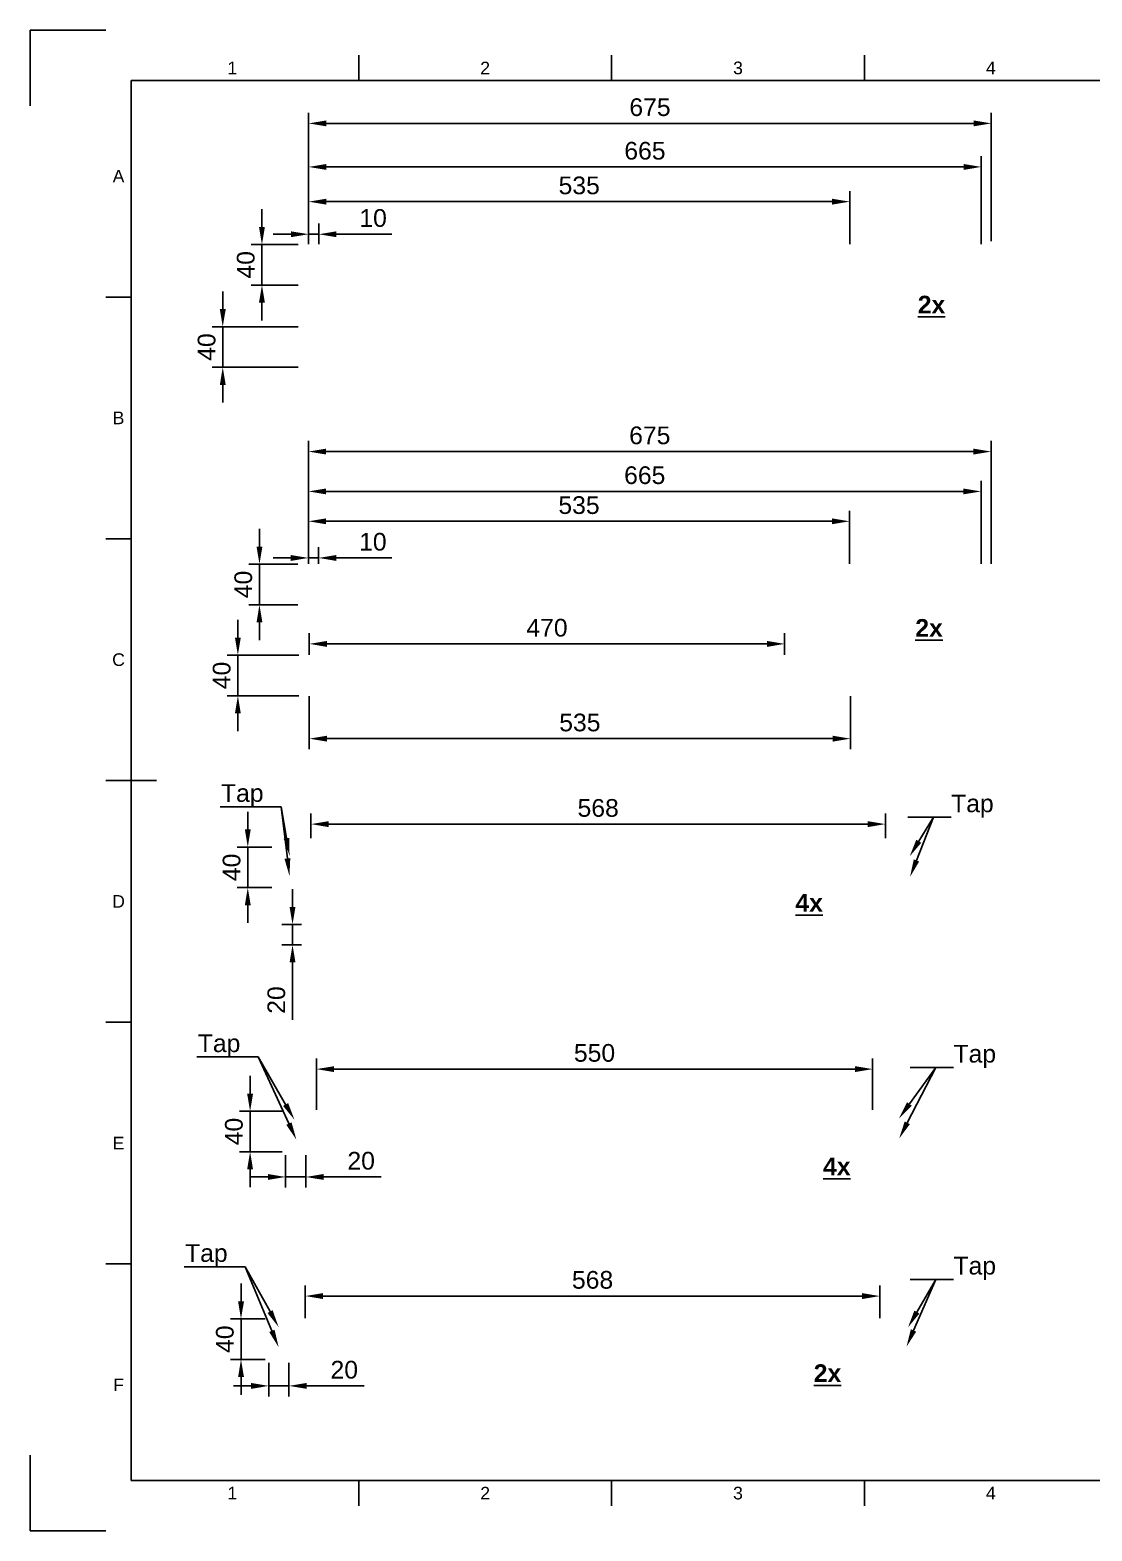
# Paper-space layout 'Sheet1' of a CAD drawing. Header units: millimetres. Extents: x 0 to 420, y 0 to 297.
# Drawn here: x 0 to 210, y 0 to 297 of the extents above; entities that cross this region are included whole.
import ezdxf
from ezdxf import colors
from ezdxf.entities.mleader import LeaderData, LeaderLine
from ezdxf.enums import TextEntityAlignment as Align
from ezdxf.math import Vec2, Vec3

# ---------------------------------------------------------------- set-up
doc = ezdxf.new("R2010")
doc.units = ezdxf.units.MM
doc.header["$LTSCALE"] = 0.75
for name, color, linetype, lineweight in [('BORDER', 7, 'Continuous', 25), ('FD_Dimensions', 7, 'Continuous', 25), ('Leaders', 7, 'Continuous', 25), ('Notes', 7, 'Continuous', 25)]:
    doc.layers.add(name, color=color, linetype=linetype, lineweight=lineweight)
doc.styles.add('FusionTitle', font='arial.ttf')
doc.styles.get("Standard").update_dxf_attribs({"font": 'arial.ttf'})
doc.dimstyles.new('Dim-ISO-25', dxfattribs={"dimtxt": 3.5, "dimasz": 3.5, "dimexe": 2.1, "dimexo": 2.1, "dimgap": 1.4, "dimtad": 1, "dimzin": 12, "dimdsep": 46, "dimtxsty": 'Standard', "dimcen": 0, "dimazin": 3, "dimtp": 0.1, "dimtm": 0.1, "dimtfac": 0.714286, "dimtmove": 0, "dimatfit": 3, "dimfxl": 1, "dimtzin": 12, "dimarcsym": 0})

# ---------------------------------------------------------------- blocks, each defined once
blk = doc.blocks.new('ISO_A3_SHEET')
at = {"layer": 'BORDER'}
for p, q in [((65, 292), (65, 287)), ((115, 292), (115, 287)), ((165, 292), (165, 287)), ((410, 287), (20, 287)), ((20, 287), (20, 10)), ((15, 244.16666), (20, 244.16666)), ((15, 196.33333), (20, 196.33333)), ((15, 148.5), (25, 148.5)), ((15, 100.66667), (20, 100.66667)), ((15, 52.83334), (20, 52.83334)), ((20, 10), (410, 10)), ((65, 5), (65, 10)), ((115, 5), (115, 10)), ((165, 5), (165, 10))]:
    blk.add_line(p, q, dxfattribs=at)
at = {"layer": 'Defpoints'}
for p, q in [((15, 297), (0, 297)), ((0, 297), (0, 282)), ((0, 15), (0, 0)), ((0, 0), (15, 0))]:
    blk.add_line(p, q, dxfattribs=at)
at = {"layer": 'BORDER', "style": 'FusionTitle'}
for s, p in [('1', (40, 289.5)), ('2', (90, 289.5)), ('3', (140, 289.5)), ('4', (190, 289.5)), ('A', (17.5, 268.08333)), ('B', (17.5, 220.25)), ('C', (17.5, 172.41667)), ('D', (17.5, 124.58334)), ('E', (17.5, 76.75001)), ('F', (17.5, 28.91668)), ('1', (40, 7.5)), ('2', (90, 7.5)), ('3', (140, 7.5)), ('4', (190, 7.5))]:
    blk.add_text(s, height=2.5, dxfattribs=at).set_placement(p, align=Align.MIDDLE)
blk = doc.blocks.new('*D21')
at = {"layer": 'Defpoints', "color": 0, "transparency": 16777216}
for p in [(57.1, 256.59), (55.1, 252.54), (57.1, 252.54)]:
    blk.add_point(p, dxfattribs=at)
at = {"layer": 'FD_Dimensions', "color": 0, "lineweight": -2, "transparency": 16777216}
for p, q in [((55.1, 254.64), (55.1, 258.69)), ((57.1, 254.64), (57.1, 258.69)), ((51.6, 256.59), (48.1, 256.59)), ((55.1, 256.59), (57.1, 256.59)), ((60.6, 256.59), (71.57, 256.59))]:
    blk.add_line(p, q, dxfattribs=at)
at = {"layer": 'FD_Dimensions', "color": 0, "transparency": 16777216}
for points in [[(51.6, 257.17), (51.6, 256.01), (55.1, 256.59)], [(60.6, 257.17), (60.6, 256.01), (57.1, 256.59)]]:
    blk.add_solid(points, dxfattribs=at)
at = {"layer": 'FD_Dimensions', "color": 0, "transparency": 16777216, "insert": (67.84, 259.78), "char_height": 3.5, "attachment_point": 5}
blk.add_mtext('10', dxfattribs=at)
blk = doc.blocks.new('*D22')
at = {"layer": 'Defpoints', "color": 0, "transparency": 16777216}
for p in [(162.1, 263.04), (55.1, 252.54), (162.1, 252.54)]:
    blk.add_point(p, dxfattribs=at)
at = {"layer": 'FD_Dimensions', "color": 0, "lineweight": -2, "transparency": 16777216}
for p, q in [((55.1, 254.64), (55.1, 265.14)), ((162.1, 254.64), (162.1, 265.14)), ((58.6, 263.04), (158.6, 263.04))]:
    blk.add_line(p, q, dxfattribs=at)
at = {"layer": 'FD_Dimensions', "color": 0, "transparency": 16777216}
for points in [[(58.6, 263.62), (58.6, 262.45), (55.1, 263.04)], [(158.6, 263.62), (158.6, 262.45), (162.1, 263.04)]]:
    blk.add_solid(points, dxfattribs=at)
at = {"layer": 'FD_Dimensions', "color": 0, "transparency": 16777216, "insert": (108.6, 266.23), "char_height": 3.5, "attachment_point": 5}
blk.add_mtext('535', dxfattribs=at)
blk = doc.blocks.new('*D23')
at = {"layer": 'Defpoints', "color": 0, "transparency": 16777216}
for p in [(188.1, 269.91), (55.1, 252.54), (188.1, 252.54)]:
    blk.add_point(p, dxfattribs=at)
at = {"layer": 'FD_Dimensions', "color": 0, "lineweight": -2, "transparency": 16777216}
for p, q in [((55.1, 254.64), (55.1, 272.01)), ((188.1, 254.64), (188.1, 272.01)), ((58.6, 269.91), (184.6, 269.91))]:
    blk.add_line(p, q, dxfattribs=at)
at = {"layer": 'FD_Dimensions', "color": 0, "transparency": 16777216}
for points in [[(58.6, 270.49), (58.6, 269.32), (55.1, 269.91)], [(184.6, 270.49), (184.6, 269.32), (188.1, 269.91)]]:
    blk.add_solid(points, dxfattribs=at)
at = {"layer": 'FD_Dimensions', "color": 0, "transparency": 16777216, "insert": (121.6, 273.09), "char_height": 3.5, "attachment_point": 5}
blk.add_mtext('665', dxfattribs=at)
blk = doc.blocks.new('*D24')
at = {"layer": 'Defpoints', "color": 0, "transparency": 16777216}
for p in [(190.1, 278.52), (55.1, 254.34), (190.1, 253.14)]:
    blk.add_point(p, dxfattribs=at)
at = {"layer": 'FD_Dimensions', "color": 0, "lineweight": -2, "transparency": 16777216}
for p, q in [((55.1, 256.44), (55.1, 280.62)), ((190.1, 255.24), (190.1, 280.62)), ((58.6, 278.52), (186.6, 278.52))]:
    blk.add_line(p, q, dxfattribs=at)
at = {"layer": 'FD_Dimensions', "color": 0, "transparency": 16777216}
for points in [[(58.6, 279.11), (58.6, 277.94), (55.1, 278.52)], [(186.6, 279.11), (186.6, 277.94), (190.1, 278.52)]]:
    blk.add_solid(points, dxfattribs=at)
at = {"layer": 'FD_Dimensions', "color": 0, "transparency": 16777216, "insert": (122.6, 281.71), "char_height": 3.5, "attachment_point": 5}
blk.add_mtext('675', dxfattribs=at)
blk = doc.blocks.new('*D25')
at = {"layer": 'Defpoints', "color": 0, "transparency": 16777216}
for p in [(55.1, 254.54), (45.86, 246.54), (55.1, 246.54)]:
    blk.add_point(p, dxfattribs=at)
at = {"layer": 'FD_Dimensions', "color": 0, "lineweight": -2, "transparency": 16777216}
for p, q in [((45.86, 258.04), (45.86, 261.54)), ((53, 254.54), (43.76, 254.54)), ((45.86, 254.54), (45.86, 246.54)), ((53, 246.54), (43.76, 246.54)), ((45.86, 243.04), (45.86, 239.54))]:
    blk.add_line(p, q, dxfattribs=at)
at = {"layer": 'FD_Dimensions', "color": 0, "transparency": 16777216}
for points in [[(45.27, 258.04), (46.44, 258.04), (45.86, 254.54)], [(45.27, 243.04), (46.44, 243.04), (45.86, 246.54)]]:
    blk.add_solid(points, dxfattribs=at)
at = {"layer": 'FD_Dimensions', "color": 0, "transparency": 16777216, "insert": (42.67, 250.54), "char_height": 3.5, "attachment_point": 5, "rotation": 90}
blk.add_mtext('40', dxfattribs=at)
blk = doc.blocks.new('*D26')
at = {"layer": 'Defpoints', "color": 0, "transparency": 16777216}
for p in [(55.14, 238.27), (38.11, 230.27), (55.14, 230.27)]:
    blk.add_point(p, dxfattribs=at)
at = {"layer": 'FD_Dimensions', "color": 0, "lineweight": -2, "transparency": 16777216}
for p, q in [((38.11, 241.77), (38.11, 245.27)), ((53.04, 238.27), (36.01, 238.27)), ((38.11, 238.27), (38.11, 230.27)), ((53.04, 230.27), (36.01, 230.27)), ((38.11, 226.77), (38.11, 223.27))]:
    blk.add_line(p, q, dxfattribs=at)
at = {"layer": 'FD_Dimensions', "color": 0, "transparency": 16777216}
for points in [[(37.53, 241.77), (38.7, 241.77), (38.11, 238.27)], [(37.53, 226.77), (38.7, 226.77), (38.11, 230.27)]]:
    blk.add_solid(points, dxfattribs=at)
at = {"layer": 'FD_Dimensions', "color": 0, "transparency": 16777216, "insert": (34.93, 234.27), "char_height": 3.5, "attachment_point": 5, "rotation": 90}
blk.add_mtext('40', dxfattribs=at)
blk = doc.blocks.new('*D31')
at = {"layer": 'Defpoints', "color": 0, "transparency": 16777216}
for p in [(57.06, 192.54), (55.06, 189.29), (57.06, 189.29)]:
    blk.add_point(p, dxfattribs=at)
at = {"layer": 'FD_Dimensions', "color": 0, "lineweight": -2, "transparency": 16777216}
for p, q in [((55.06, 191.39), (55.06, 194.64)), ((57.06, 191.39), (57.06, 194.64)), ((51.56, 192.54), (48.06, 192.54)), ((55.06, 192.54), (57.06, 192.54)), ((60.56, 192.54), (71.53, 192.54))]:
    blk.add_line(p, q, dxfattribs=at)
at = {"layer": 'FD_Dimensions', "color": 0, "transparency": 16777216}
for points in [[(51.56, 193.12), (51.56, 191.95), (55.06, 192.54)], [(60.56, 193.12), (60.56, 191.95), (57.06, 192.54)]]:
    blk.add_solid(points, dxfattribs=at)
at = {"layer": 'FD_Dimensions', "color": 0, "transparency": 16777216, "insert": (67.8, 195.72), "char_height": 3.5, "attachment_point": 5}
blk.add_mtext('10', dxfattribs=at)
blk = doc.blocks.new('*D32')
at = {"layer": 'Defpoints', "color": 0, "transparency": 16777216}
for p in [(162.06, 199.79), (55.06, 189.29), (162.06, 189.29)]:
    blk.add_point(p, dxfattribs=at)
at = {"layer": 'FD_Dimensions', "color": 0, "lineweight": -2, "transparency": 16777216}
for p, q in [((55.06, 191.39), (55.06, 201.89)), ((58.56, 199.79), (158.56, 199.79)), ((162.06, 191.39), (162.06, 201.89))]:
    blk.add_line(p, q, dxfattribs=at)
at = {"layer": 'FD_Dimensions', "color": 0, "transparency": 16777216}
for points in [[(58.56, 200.37), (58.56, 199.2), (55.06, 199.79)], [(158.56, 200.37), (158.56, 199.2), (162.06, 199.79)]]:
    blk.add_solid(points, dxfattribs=at)
at = {"layer": 'FD_Dimensions', "color": 0, "transparency": 16777216, "insert": (108.56, 202.97), "char_height": 3.5, "attachment_point": 5}
blk.add_mtext('535', dxfattribs=at)
blk = doc.blocks.new('*D33')
at = {"layer": 'Defpoints', "color": 0, "transparency": 16777216}
for p in [(188.06, 205.7), (55.06, 189.29), (188.06, 189.29)]:
    blk.add_point(p, dxfattribs=at)
at = {"layer": 'FD_Dimensions', "color": 0, "lineweight": -2, "transparency": 16777216}
for p, q in [((55.06, 191.39), (55.06, 207.8)), ((58.56, 205.7), (184.56, 205.7)), ((188.06, 191.39), (188.06, 207.8))]:
    blk.add_line(p, q, dxfattribs=at)
at = {"layer": 'FD_Dimensions', "color": 0, "transparency": 16777216}
for points in [[(58.56, 206.28), (58.56, 205.12), (55.06, 205.7)], [(184.56, 206.28), (184.56, 205.12), (188.06, 205.7)]]:
    blk.add_solid(points, dxfattribs=at)
at = {"layer": 'FD_Dimensions', "color": 0, "transparency": 16777216, "insert": (121.56, 208.89), "char_height": 3.5, "attachment_point": 5}
blk.add_mtext('665', dxfattribs=at)
blk = doc.blocks.new('*D34')
at = {"layer": 'Defpoints', "color": 0, "transparency": 16777216}
for p in [(190.06, 213.58), (55.06, 189.29), (190.06, 189.29)]:
    blk.add_point(p, dxfattribs=at)
at = {"layer": 'FD_Dimensions', "color": 0, "lineweight": -2, "transparency": 16777216}
for p, q in [((55.06, 191.39), (55.06, 215.68)), ((190.06, 191.39), (190.06, 215.68)), ((58.56, 213.58), (186.56, 213.58))]:
    blk.add_line(p, q, dxfattribs=at)
at = {"layer": 'FD_Dimensions', "color": 0, "transparency": 16777216}
for points in [[(58.56, 214.17), (58.56, 213), (55.06, 213.58)], [(186.56, 214.17), (186.56, 213), (190.06, 213.58)]]:
    blk.add_solid(points, dxfattribs=at)
at = {"layer": 'FD_Dimensions', "color": 0, "transparency": 16777216, "insert": (122.56, 216.77), "char_height": 3.5, "attachment_point": 5}
blk.add_mtext('675', dxfattribs=at)
blk = doc.blocks.new('*D35')
at = {"layer": 'Defpoints', "color": 0, "transparency": 16777216}
for p in [(55.06, 191.29), (45.37, 183.29), (55.06, 183.29)]:
    blk.add_point(p, dxfattribs=at)
at = {"layer": 'FD_Dimensions', "color": 0, "lineweight": -2, "transparency": 16777216}
for p, q in [((45.37, 194.79), (45.37, 198.29)), ((52.96, 191.29), (43.27, 191.29)), ((45.37, 191.29), (45.37, 183.29)), ((52.96, 183.29), (43.27, 183.29)), ((45.37, 179.79), (45.37, 176.29))]:
    blk.add_line(p, q, dxfattribs=at)
at = {"layer": 'FD_Dimensions', "color": 0, "transparency": 16777216}
for points in [[(44.79, 194.79), (45.95, 194.79), (45.37, 191.29)], [(44.79, 179.79), (45.95, 179.79), (45.37, 183.29)]]:
    blk.add_solid(points, dxfattribs=at)
at = {"layer": 'FD_Dimensions', "color": 0, "transparency": 16777216, "insert": (42.18, 187.29), "char_height": 3.5, "attachment_point": 5, "rotation": 90}
blk.add_mtext('40', dxfattribs=at)
blk = doc.blocks.new('*D36')
at = {"layer": 'Defpoints', "color": 0, "transparency": 16777216}
for p in [(149.23, 175.53), (55.23, 171.28), (149.23, 171.28)]:
    blk.add_point(p, dxfattribs=at)
at = {"layer": 'FD_Dimensions', "color": 0, "lineweight": -2, "transparency": 16777216}
for p, q in [((55.23, 173.38), (55.23, 177.63)), ((58.73, 175.53), (145.73, 175.53)), ((149.23, 173.38), (149.23, 177.63))]:
    blk.add_line(p, q, dxfattribs=at)
at = {"layer": 'FD_Dimensions', "color": 0, "transparency": 16777216}
for points in [[(58.73, 176.11), (58.73, 174.94), (55.23, 175.53)], [(145.73, 176.11), (145.73, 174.94), (149.23, 175.53)]]:
    blk.add_solid(points, dxfattribs=at)
at = {"layer": 'FD_Dimensions', "color": 0, "transparency": 16777216, "insert": (102.23, 178.71), "char_height": 3.5, "attachment_point": 5}
blk.add_mtext('470', dxfattribs=at)
blk = doc.blocks.new('*D37')
at = {"layer": 'Defpoints', "color": 0, "transparency": 16777216}
for p in [(55.23, 173.28), (41.1, 165.28), (55.23, 165.28)]:
    blk.add_point(p, dxfattribs=at)
at = {"layer": 'FD_Dimensions', "color": 0, "lineweight": -2, "transparency": 16777216}
for p, q in [((41.1, 176.78), (41.1, 180.28)), ((53.13, 173.28), (39, 173.28)), ((41.1, 173.28), (41.1, 165.28)), ((53.13, 165.28), (39, 165.28)), ((41.1, 161.78), (41.1, 158.28))]:
    blk.add_line(p, q, dxfattribs=at)
at = {"layer": 'FD_Dimensions', "color": 0, "transparency": 16777216}
for points in [[(40.52, 176.78), (41.68, 176.78), (41.1, 173.28)], [(40.52, 161.78), (41.68, 161.78), (41.1, 165.28)]]:
    blk.add_solid(points, dxfattribs=at)
at = {"layer": 'FD_Dimensions', "color": 0, "transparency": 16777216, "insert": (37.91, 169.28), "char_height": 3.5, "attachment_point": 5, "rotation": 90}
blk.add_mtext('40', dxfattribs=at)
blk = doc.blocks.new('*D46')
at = {"layer": 'Defpoints', "color": 0, "transparency": 16777216}
for p in [(49.91, 135.31), (43.06, 127.31), (49.91, 127.31)]:
    blk.add_point(p, dxfattribs=at)
at = {"layer": 'FD_Dimensions', "color": 0, "lineweight": -2, "transparency": 16777216}
for p, q in [((43.06, 138.81), (43.06, 142.31)), ((47.81, 135.31), (40.96, 135.31)), ((43.06, 135.31), (43.06, 127.31)), ((47.81, 127.31), (40.96, 127.31)), ((43.06, 123.81), (43.06, 120.31))]:
    blk.add_line(p, q, dxfattribs=at)
at = {"layer": 'FD_Dimensions', "color": 0, "transparency": 16777216}
for points in [[(42.48, 138.81), (43.64, 138.81), (43.06, 135.31)], [(42.48, 123.81), (43.64, 123.81), (43.06, 127.31)]]:
    blk.add_solid(points, dxfattribs=at)
at = {"layer": 'FD_Dimensions', "color": 0, "transparency": 16777216, "insert": (39.87, 131.31), "char_height": 3.5, "attachment_point": 5, "rotation": 90}
blk.add_mtext('40', dxfattribs=at)
blk = doc.blocks.new('*D47')
at = {"layer": 'Defpoints', "color": 0, "transparency": 16777216}
for p in [(169.15, 139.87), (55.55, 135.01), (169.15, 135.01)]:
    blk.add_point(p, dxfattribs=at)
at = {"layer": 'FD_Dimensions', "color": 0, "lineweight": -2, "transparency": 16777216}
for p, q in [((55.55, 137.11), (55.55, 141.97)), ((59.05, 139.87), (165.65, 139.87)), ((169.15, 137.11), (169.15, 141.97))]:
    blk.add_line(p, q, dxfattribs=at)
at = {"layer": 'FD_Dimensions', "color": 0, "transparency": 16777216}
for points in [[(59.05, 140.45), (59.05, 139.28), (55.55, 139.87)], [(165.65, 140.45), (165.65, 139.28), (169.15, 139.87)]]:
    blk.add_solid(points, dxfattribs=at)
at = {"layer": 'FD_Dimensions', "color": 0, "transparency": 16777216, "insert": (112.35, 143.05), "char_height": 3.5, "attachment_point": 5}
blk.add_mtext('568', dxfattribs=at)
blk = doc.blocks.new('*D48')
at = {"layer": 'Defpoints', "color": 0, "transparency": 16777216}
for p in [(55.75, 119.99), (51.91, 115.99), (55.75, 115.99)]:
    blk.add_point(p, dxfattribs=at)
at = {"layer": 'FD_Dimensions', "color": 0, "lineweight": -2, "transparency": 16777216}
for p, q in [((51.91, 123.49), (51.91, 126.99)), ((53.65, 119.99), (49.81, 119.99)), ((51.91, 119.99), (51.91, 115.99)), ((53.65, 115.99), (49.81, 115.99)), ((51.91, 112.49), (51.91, 101.13))]:
    blk.add_line(p, q, dxfattribs=at)
at = {"layer": 'FD_Dimensions', "color": 0, "transparency": 16777216}
for points in [[(51.33, 123.49), (52.49, 123.49), (51.91, 119.99)], [(51.33, 112.49), (52.49, 112.49), (51.91, 115.99)]]:
    blk.add_solid(points, dxfattribs=at)
at = {"layer": 'FD_Dimensions', "color": 0, "transparency": 16777216, "insert": (48.72, 105.06), "char_height": 3.5, "attachment_point": 5, "rotation": 90}
blk.add_mtext('20', dxfattribs=at)
blk = doc.blocks.new('*D53')
at = {"layer": 'Defpoints', "color": 0, "transparency": 16777216}
for p in [(166.63, 91.39), (56.63, 81.23), (166.63, 81.23)]:
    blk.add_point(p, dxfattribs=at)
at = {"layer": 'FD_Dimensions', "color": 0, "lineweight": -2, "transparency": 16777216}
for p, q in [((56.63, 83.33), (56.63, 93.49)), ((166.63, 83.33), (166.63, 93.49)), ((60.13, 91.39), (163.13, 91.39))]:
    blk.add_line(p, q, dxfattribs=at)
at = {"layer": 'FD_Dimensions', "color": 0, "transparency": 16777216}
for points in [[(60.13, 91.97), (60.13, 90.81), (56.63, 91.39)], [(163.13, 91.97), (163.13, 90.81), (166.63, 91.39)]]:
    blk.add_solid(points, dxfattribs=at)
at = {"layer": 'FD_Dimensions', "color": 0, "transparency": 16777216, "insert": (111.63, 94.58), "char_height": 3.5, "attachment_point": 5}
blk.add_mtext('550', dxfattribs=at)
blk = doc.blocks.new('*D58')
at = {"layer": 'Defpoints', "color": 0, "transparency": 16777216}
for p in [(50.55, 76.44), (54.55, 76.44), (54.55, 70.05)]:
    blk.add_point(p, dxfattribs=at)
at = {"layer": 'FD_Dimensions', "color": 0, "lineweight": -2, "transparency": 16777216}
for p, q in [((50.55, 74.34), (50.55, 67.95)), ((54.55, 74.34), (54.55, 67.95)), ((47.05, 70.05), (43.55, 70.05)), ((50.55, 70.05), (54.55, 70.05)), ((58.05, 70.05), (69.41, 70.05))]:
    blk.add_line(p, q, dxfattribs=at)
at = {"layer": 'FD_Dimensions', "color": 0, "transparency": 16777216}
for points in [[(47.05, 70.63), (47.05, 69.47), (50.55, 70.05)], [(58.05, 70.63), (58.05, 69.47), (54.55, 70.05)]]:
    blk.add_solid(points, dxfattribs=at)
at = {"layer": 'FD_Dimensions', "color": 0, "transparency": 16777216, "insert": (65.48, 73.24), "char_height": 3.5, "attachment_point": 5}
blk.add_mtext('20', dxfattribs=at)
blk = doc.blocks.new('*D59')
at = {"layer": 'Defpoints', "color": 0, "transparency": 16777216}
for p in [(43.52, 83.04), (51.95, 83.04), (51.95, 75.04)]:
    blk.add_point(p, dxfattribs=at)
at = {"layer": 'FD_Dimensions', "color": 0, "lineweight": -2, "transparency": 16777216}
for p, q in [((43.52, 86.54), (43.52, 90.04)), ((49.85, 83.04), (41.42, 83.04)), ((43.52, 75.04), (43.52, 83.04)), ((49.85, 75.04), (41.42, 75.04)), ((43.52, 71.54), (43.52, 68.04))]:
    blk.add_line(p, q, dxfattribs=at)
at = {"layer": 'FD_Dimensions', "color": 0, "transparency": 16777216}
for points in [[(42.93, 86.54), (44.1, 86.54), (43.52, 83.04)], [(42.93, 71.54), (44.1, 71.54), (43.52, 75.04)]]:
    blk.add_solid(points, dxfattribs=at)
at = {"layer": 'FD_Dimensions', "color": 0, "transparency": 16777216, "insert": (40.33, 79.04), "char_height": 3.5, "attachment_point": 5, "rotation": 90}
blk.add_mtext('40', dxfattribs=at)
blk = doc.blocks.new('*D68')
at = {"layer": 'Defpoints', "color": 0, "transparency": 16777216}
for p in [(47.21, 35.35), (51.21, 35.35), (51.21, 28.71)]:
    blk.add_point(p, dxfattribs=at)
at = {"layer": 'FD_Dimensions', "color": 0, "lineweight": -2, "transparency": 16777216}
for p, q in [((47.21, 33.25), (47.21, 26.61)), ((51.21, 33.25), (51.21, 26.61)), ((43.71, 28.71), (40.21, 28.71)), ((47.21, 28.71), (51.21, 28.71)), ((54.71, 28.71), (66.07, 28.71))]:
    blk.add_line(p, q, dxfattribs=at)
at = {"layer": 'FD_Dimensions', "color": 0, "transparency": 16777216}
for points in [[(43.71, 29.29), (43.71, 28.12), (47.21, 28.71)], [(54.71, 29.29), (54.71, 28.12), (51.21, 28.71)]]:
    blk.add_solid(points, dxfattribs=at)
at = {"layer": 'FD_Dimensions', "color": 0, "transparency": 16777216, "insert": (62.14, 31.89), "char_height": 3.5, "attachment_point": 5}
blk.add_mtext('20', dxfattribs=at)
blk = doc.blocks.new('*D69')
at = {"layer": 'Defpoints', "color": 0, "transparency": 16777216}
for p in [(48.61, 41.95), (41.72, 33.95), (48.61, 33.95)]:
    blk.add_point(p, dxfattribs=at)
at = {"layer": 'FD_Dimensions', "color": 0, "lineweight": -2, "transparency": 16777216}
for p, q in [((41.72, 45.45), (41.72, 48.95)), ((46.51, 41.95), (39.62, 41.95)), ((41.72, 41.95), (41.72, 33.95)), ((46.51, 33.95), (39.62, 33.95)), ((41.72, 30.45), (41.72, 26.95))]:
    blk.add_line(p, q, dxfattribs=at)
at = {"layer": 'FD_Dimensions', "color": 0, "transparency": 16777216}
for points in [[(41.14, 45.45), (42.31, 45.45), (41.72, 41.95)], [(41.14, 30.45), (42.31, 30.45), (41.72, 33.95)]]:
    blk.add_solid(points, dxfattribs=at)
at = {"layer": 'FD_Dimensions', "color": 0, "transparency": 16777216, "insert": (38.54, 37.95), "char_height": 3.5, "attachment_point": 5, "rotation": 90}
blk.add_mtext('40', dxfattribs=at)
blk = doc.blocks.new('*D70')
at = {"layer": 'Defpoints', "color": 0, "transparency": 16777216}
for p in [(168.04, 46.48), (54.44, 40.04), (168.04, 40.04)]:
    blk.add_point(p, dxfattribs=at)
at = {"layer": 'FD_Dimensions', "color": 0, "lineweight": -2, "transparency": 16777216}
for p, q in [((54.44, 42.14), (54.44, 48.58)), ((168.04, 42.14), (168.04, 48.58)), ((57.94, 46.48), (164.54, 46.48))]:
    blk.add_line(p, q, dxfattribs=at)
at = {"layer": 'FD_Dimensions', "color": 0, "transparency": 16777216}
for points in [[(57.94, 47.07), (57.94, 45.9), (54.44, 46.48)], [(164.54, 47.07), (164.54, 45.9), (168.04, 46.48)]]:
    blk.add_solid(points, dxfattribs=at)
at = {"layer": 'FD_Dimensions', "color": 0, "transparency": 16777216, "insert": (111.24, 49.67), "char_height": 3.5, "attachment_point": 5}
blk.add_mtext('568', dxfattribs=at)
blk = doc.blocks.new('*D109')
at = {"layer": 'Defpoints', "color": 0, "transparency": 16777216}
for p in [(55.23, 167.28), (162.23, 167.28), (162.23, 156.78)]:
    blk.add_point(p, dxfattribs=at)
at = {"layer": 'FD_Dimensions', "color": 0, "lineweight": -2, "transparency": 16777216}
for p, q in [((55.23, 165.18), (55.23, 154.68)), ((162.23, 165.18), (162.23, 154.68)), ((58.73, 156.78), (158.73, 156.78))]:
    blk.add_line(p, q, dxfattribs=at)
at = {"layer": 'FD_Dimensions', "color": 0, "transparency": 16777216}
for points in [[(58.73, 157.36), (58.73, 156.19), (55.23, 156.78)], [(158.73, 157.36), (158.73, 156.19), (162.23, 156.78)]]:
    blk.add_solid(points, dxfattribs=at)
at = {"layer": 'FD_Dimensions', "color": 0, "transparency": 16777216, "insert": (108.73, 159.96), "char_height": 3.5, "attachment_point": 5}
blk.add_mtext('535', dxfattribs=at)

psp = doc.layouts.new('Sheet1')

# ---------------------------------------------------------------- block references
at = {"layer": 'BORDER'}
psp.add_blockref('ISO_A3_SHEET', (0, 0), dxfattribs=at)

# ---------------------------------------------------------------- texts
at = {"layer": 'Notes', "char_height": 3.5, "attachment_point": 1}
for s, width, insert in [('{\\fArial|b1|i0|c0|p34;\\L\\C242;\\c4008924;2x}', 45.768986, (175.5575, 244.4203)), ('{\\fArial|b1|i0|c0|p34;\\L\\C242;\\c4008924;2x}', 24.57726, (175.0708, 180.4407)), ('{\\fArial|b1|i0|c0|p34;\\L\\C242;\\c4008924;4x}', 20.059292, (151.3575, 126.0514)), ('{\\fArial|b1|i0|c0|p34;\\L\\C242;\\c4008924;4x}', 8.389131, (156.8249, 73.9016)), ('{\\fArial|b1|i0|c0|p34;\\L\\C242;\\c4008924;2x}', 9.908513, (154.9809, 32.978))]:
    psp.add_mtext_dynamic_manual_height_columns(s, width=width, gutter_width=17.5, heights=[0], dxfattribs=dict(at, insert=insert))

# ---------------------------------------------------------------- dimensions: what is measured, and where the dimension line sits
at = {"layer": 'FD_Dimensions'}
for base, p1, p2, angle, picture, middle in [((190.1024, 278.5241), (55.1024, 254.3371), (190.1024, 253.1371), 180, '*D24', (122.6024, 278.5241)), ((38.1125, 230.2661), (55.1351, 238.2661), (55.1351, 230.2661), 270, '*D26', (38.1125, 234.2661))]:
    dim = psp.add_linear_dim(base=base, p1=p1, p2=p2, angle=angle, dimstyle='Dim-ISO-25', override={"dimlfac": -5}, dxfattribs=at)
    dim.commit()
    dim.dimension.update_dxf_attribs({"geometry": picture, "text_midpoint": middle, "dimtype": 160})
for p1, p2, distance, picture, middle in [((55.1024, 252.5371), (188.1024, 252.5371), 17.3691, '*D23', (121.6024, 273.0932)), ((55.1024, 252.5371), (162.1024, 252.5371), 10.5, '*D22', (108.6024, 266.2253)), ((55.1024, 252.5371), (57.1024, 252.5371), 4.0522, '*D21', (67.8385, 259.7763)), ((55.0595, 189.2862), (190.0595, 189.2862), 24.2975, '*D34', (122.5595, 216.7707)), ((55.0595, 189.2862), (188.0595, 189.2862), 16.4133, '*D33', (121.5595, 208.8865)), ((55.0595, 189.2862), (162.0595, 189.2862), 10.5, '*D32', (108.5595, 202.9744)), ((55.2346, 173.2753), (55.2346, 165.2753), -14.1358, '*D37', (37.9118, 169.2753)), ((55.2346, 171.2753), (149.2346, 171.2753), 4.2526, '*D36', (102.2346, 178.7149)), ((55.2346, 167.2753), (162.2346, 167.2753), -10.5, '*D109', (108.7346, 159.9635)), ((55.7498, 119.9911), (55.7498, 115.9911), -3.8407, '*D48', (48.7221, 105.0604)), ((56.6295, 81.2283), (166.6295, 81.2283), 10.1604, '*D53', (111.6295, 94.5757)), ((51.9488, 75.0391), (51.9488, 83.0391), 8.4327, '*D59', (40.3291, 79.0391)), ((50.5488, 76.4391), (54.5488, 76.4391), -6.3885, '*D58', (65.4795, 73.2377)), ((54.4429, 40.037), (168.0429, 40.037), 6.4451, '*D70', (111.2429, 49.6691)), ((48.6093, 41.9459), (48.6093, 33.9459), -6.8847, '*D69', (38.5377, 37.9459)), ((47.2093, 35.3459), (51.2093, 35.3459), -6.639, '*D68', (62.14, 31.8939))]:
    dim = psp.add_aligned_dim(p1=p1, p2=p2, distance=distance, dimstyle='Dim-ISO-25', override={"dimlfac": -5, "dimclrd": 0, "dimclre": 0}, dxfattribs=at)
    dim.commit()
    dim.dimension.update_dxf_attribs({"geometry": picture, "text_midpoint": middle})
for base, p1, p2, angle, picture, middle in [((45.856, 246.5371), (55.1024, 254.5371), (55.1024, 246.5371), 270, '*D25', (42.669, 250.5371)), ((45.3714, 183.2862), (55.0595, 191.2862), (55.0595, 183.2862), 270, '*D35', (42.1844, 187.2862)), ((43.0604, 127.3093), (49.9101, 135.3093), (49.9101, 127.3093), 90, '*D46', (39.8734, 131.3093))]:
    dim = psp.add_linear_dim(base=base, p1=p1, p2=p2, angle=angle, dimstyle='Dim-ISO-25', override={"dimlfac": -5, "dimclrd": 0, "dimclre": 0}, dxfattribs=at)
    dim.commit()
    dim.dimension.update_dxf_attribs({"geometry": picture, "text_midpoint": middle})
for base, p1, p2, picture, middle in [((57.0595, 192.5364), (55.0595, 189.2862), (57.0595, 189.2862), '*D31', (67.7956, 195.7234)), ((169.1535, 139.866), (55.5535, 135.0122), (169.1535, 135.0122), '*D47', (112.3535, 143.0531))]:
    dim = psp.add_linear_dim(base=base, p1=p1, p2=p2, dimstyle='Dim-ISO-25', override={"dimlfac": -5, "dimclrd": 0, "dimclre": 0}, dxfattribs=at)
    dim.commit()
    dim.dimension.update_dxf_attribs({"geometry": picture, "text_midpoint": middle})

# ---------------------------------------------------------------- leaders
at = {"layer": 'Leaders'}
ml = psp.add_multileader_mtext('Standard', dxfattribs=at)
ml.set_content('Tap', color=256)
ml.set_leader_properties()
ml.build(insert=Vec2(0, 0))
ml.multileader.update_dxf_attribs({"text_left_attachment_type": 5, "text_right_attachment_type": 5, "dogleg_length": 3.5, "arrow_head_size": 3.5})
ctx = ml.context
ctx.base_point, ctx.char_height, ctx.arrow_head_size, ctx.landing_gap_size, ctx.plane_origin = Vec3(38.064, 143.297), 3.5, 3.5, 0, Vec3(51.3124, 133.6122)
ctx.left_attachment, ctx.right_attachment, ctx.text_align_type = 5, 5, 2
notes = []
notes.append((ctx, [(0, (1, 1, 0), (49.6789, 143.297), (-1, 0), 3.5, [(0, [(51.3124, 133.6122)], 0, [])])]))
ctx.mtext.insert, ctx.mtext.alignment, ctx.mtext.flow_direction = Vec3(46.1789, 147.7687), 3, 5
ml = psp.add_multileader_mtext('Standard', dxfattribs=at)
ml.set_content('', color=256)
ml.set_leader_properties()
ml.build(insert=Vec2(0, 0))
ml.multileader.update_dxf_attribs({"text_left_attachment_type": 5, "text_right_attachment_type": 5, "dogleg_length": 3.5, "arrow_head_size": 3.5})
ctx = ml.context
ctx.base_point, ctx.char_height, ctx.arrow_head_size, ctx.landing_gap_size, ctx.plane_origin = Vec3(46.1789, 143.297), 3.5, 3.5, 0, Vec3(51.3053, 129.6027)
ctx.left_attachment, ctx.right_attachment, ctx.text_align_type = 5, 5, 2
notes.append((ctx, [(0, (1, 1, 0), (49.6789, 143.297), (-1, 0), 3.5, [(0, [(51.3053, 129.6027)], 0, [])])]))
ctx.mtext.insert, ctx.mtext.alignment, ctx.mtext.flow_direction = Vec3(46.1789, 146.797), 3, 5
ml = psp.add_multileader_mtext('Standard', dxfattribs=at)
ml.set_content('Tap', color=256)
ml.set_leader_properties()
ml.build(insert=Vec2(0, 0))
ml.multileader.update_dxf_attribs({"text_left_attachment_type": 5, "text_right_attachment_type": 5, "dogleg_length": 3.5, "arrow_head_size": 3.5})
ctx = ml.context
ctx.base_point, ctx.char_height, ctx.arrow_head_size, ctx.landing_gap_size, ctx.plane_origin = Vec3(182.1492, 141.2469), 3.5, 3.5, 0, Vec3(173.941, 133.4827)
ctx.left_attachment, ctx.right_attachment = 5, 5
notes.append((ctx, [(0, (1, 1, 0), (178.6492, 141.2469), (1, 0), 3.5, [(0, [(173.941, 133.4827)], 0, [])])]))
ctx.mtext.insert, ctx.mtext.flow_direction = Vec3(182.1492, 145.7186), 5
ml = psp.add_multileader_mtext('Standard', dxfattribs=at)
ml.set_content('', color=256)
ml.set_leader_properties()
ml.build(insert=Vec2(0, 0))
ml.multileader.update_dxf_attribs({"text_left_attachment_type": 5, "text_right_attachment_type": 5, "dogleg_length": 3.5, "arrow_head_size": 3.5})
ctx = ml.context
ctx.base_point, ctx.char_height, ctx.arrow_head_size, ctx.landing_gap_size, ctx.plane_origin = Vec3(182.1492, 141.2469), 3.5, 3.5, 0, Vec3(174.0222, 129.4185)
ctx.left_attachment, ctx.right_attachment = 5, 5
notes.append((ctx, [(0, (1, 1, 0), (178.6492, 141.2469), (1, 0), 3.5, [(0, [(174.0222, 129.4185)], 0, [])])]))
ctx.mtext.insert, ctx.mtext.flow_direction = Vec3(182.1492, 144.7469), 5
ml = psp.add_multileader_mtext('Standard', dxfattribs=at)
ml.set_content('Tap', color=256)
ml.set_leader_properties()
ml.build(insert=Vec2(0, 0))
ml.multileader.update_dxf_attribs({"text_left_attachment_type": 5, "text_right_attachment_type": 5, "dogleg_length": 3.5, "arrow_head_size": 3.5})
ctx = ml.context
ctx.base_point, ctx.char_height, ctx.arrow_head_size, ctx.landing_gap_size, ctx.plane_origin = Vec3(33.4832, 93.7881), 3.5, 3.5, 0, Vec3(52.294, 81.3647)
ctx.left_attachment, ctx.right_attachment, ctx.text_align_type = 5, 5, 2
notes.append((ctx, [(0, (1, 1, 0), (45.0982, 93.7881), (-1, 0), 3.5, [(0, [(52.294, 81.3647)], 0, [])])]))
ctx.mtext.insert, ctx.mtext.alignment, ctx.mtext.flow_direction = Vec3(41.5982, 98.2598), 3, 5
ml = psp.add_multileader_mtext('Standard', dxfattribs=at)
ml.set_content('', color=256)
ml.set_leader_properties()
ml.build(insert=Vec2(0, 0))
ml.multileader.update_dxf_attribs({"text_left_attachment_type": 5, "text_right_attachment_type": 5, "dogleg_length": 3.5, "arrow_head_size": 3.5})
ctx = ml.context
ctx.base_point, ctx.char_height, ctx.arrow_head_size, ctx.landing_gap_size, ctx.plane_origin = Vec3(41.5982, 93.7881), 3.5, 3.5, 0, Vec3(52.6651, 77.4358)
ctx.left_attachment, ctx.right_attachment, ctx.text_align_type = 5, 5, 2
notes.append((ctx, [(0, (1, 1, 0), (45.0982, 93.7881), (-1, 0), 3.5, [(0, [(52.6651, 77.4358)], 0, [])])]))
ctx.mtext.insert, ctx.mtext.alignment, ctx.mtext.flow_direction = Vec3(41.5982, 97.2881), 3, 5
ml = psp.add_multileader_mtext('Standard', dxfattribs=at)
ml.set_content('Tap', color=256)
ml.set_leader_properties()
ml.build(insert=Vec2(0, 0))
ml.multileader.update_dxf_attribs({"text_left_attachment_type": 5, "text_right_attachment_type": 5, "dogleg_length": 3.5, "arrow_head_size": 3.5})
ctx = ml.context
ctx.base_point, ctx.char_height, ctx.arrow_head_size, ctx.landing_gap_size, ctx.plane_origin = Vec3(182.615, 91.7157), 3.5, 3.5, 0, Vec3(171.8521, 81.6552)
ctx.left_attachment, ctx.right_attachment = 5, 5
notes.append((ctx, [(0, (1, 1, 0), (179.115, 91.7157), (1, 0), 3.5, [(0, [(171.8521, 81.6552)], 0, [])])]))
ctx.mtext.insert, ctx.mtext.flow_direction = Vec3(182.615, 96.1874), 5
ml = psp.add_multileader_mtext('Standard', dxfattribs=at)
ml.set_content('', color=256)
ml.set_leader_properties()
ml.build(insert=Vec2(0, 0))
ml.multileader.update_dxf_attribs({"text_left_attachment_type": 5, "text_right_attachment_type": 5, "dogleg_length": 3.5, "arrow_head_size": 3.5})
ctx = ml.context
ctx.base_point, ctx.char_height, ctx.arrow_head_size, ctx.landing_gap_size, ctx.plane_origin = Vec3(182.615, 91.7157), 3.5, 3.5, 0, Vec3(171.8739, 77.6533)
ctx.left_attachment, ctx.right_attachment = 5, 5
notes.append((ctx, [(0, (1, 1, 0), (179.115, 91.7157), (1, 0), 3.5, [(0, [(171.8739, 77.6533)], 0, [])])]))
ctx.mtext.insert, ctx.mtext.flow_direction = Vec3(182.615, 95.2157), 5
ml = psp.add_multileader_mtext('Standard', dxfattribs=at)
ml.set_content('Tap', color=256)
ml.set_leader_properties()
ml.build(insert=Vec2(0, 0))
ml.multileader.update_dxf_attribs({"text_left_attachment_type": 5, "text_right_attachment_type": 5, "dogleg_length": 3.5, "arrow_head_size": 3.5})
ctx = ml.context
ctx.base_point, ctx.char_height, ctx.arrow_head_size, ctx.landing_gap_size, ctx.plane_origin = Vec3(30.9605, 52.2747), 3.5, 3.5, 0, Vec3(49.1471, 40.3613)
ctx.left_attachment, ctx.right_attachment, ctx.text_align_type = 5, 5, 2
notes.append((ctx, [(0, (1, 1, 0), (42.5754, 52.2747), (-1, 0), 3.5, [(0, [(49.1471, 40.3613)], 0, [])])]))
ctx.mtext.insert, ctx.mtext.alignment, ctx.mtext.flow_direction = Vec3(39.0754, 56.7463), 3, 5
ml = psp.add_multileader_mtext('Standard', dxfattribs=at)
ml.set_content('', color=256)
ml.set_leader_properties()
ml.build(insert=Vec2(0, 0))
ml.multileader.update_dxf_attribs({"text_left_attachment_type": 5, "text_right_attachment_type": 5, "dogleg_length": 3.5, "arrow_head_size": 3.5})
ctx = ml.context
ctx.base_point, ctx.char_height, ctx.arrow_head_size, ctx.landing_gap_size, ctx.plane_origin = Vec3(39.0754, 52.2747), 3.5, 3.5, 0, Vec3(49.165, 36.3636)
ctx.left_attachment, ctx.right_attachment, ctx.text_align_type = 5, 5, 2
notes.append((ctx, [(0, (1, 1, 0), (42.5754, 52.2747), (-1, 0), 3.5, [(0, [(49.165, 36.3636)], 0, [])])]))
ctx.mtext.insert, ctx.mtext.alignment, ctx.mtext.flow_direction = Vec3(39.0754, 55.7747), 3, 5
ml = psp.add_multileader_mtext('Standard', dxfattribs=at)
ml.set_content('Tap', color=256)
ml.set_leader_properties()
ml.build(insert=Vec2(0, 0))
ml.multileader.update_dxf_attribs({"text_left_attachment_type": 5, "text_right_attachment_type": 5, "dogleg_length": 3.5, "arrow_head_size": 3.5})
ctx = ml.context
ctx.base_point, ctx.char_height, ctx.arrow_head_size, ctx.landing_gap_size, ctx.plane_origin = Vec3(182.6139, 49.7757), 3.5, 3.5, 0, Vec3(173.6258, 40.2869)
ctx.left_attachment, ctx.right_attachment = 5, 5
notes.append((ctx, [(0, (1, 1, 0), (179.1139, 49.7757), (1, 0), 3.5, [(0, [(173.6258, 40.2869)], 0, [])])]))
ctx.mtext.insert, ctx.mtext.flow_direction = Vec3(182.6139, 54.2474), 5
ml = psp.add_multileader_mtext('Standard', dxfattribs=at)
ml.set_content('', color=256)
ml.set_leader_properties()
ml.build(insert=Vec2(0, 0))
ml.multileader.update_dxf_attribs({"text_left_attachment_type": 5, "text_right_attachment_type": 5, "dogleg_length": 3.5, "arrow_head_size": 3.5})
ctx = ml.context
ctx.base_point, ctx.char_height, ctx.arrow_head_size, ctx.landing_gap_size, ctx.plane_origin = Vec3(182.6139, 49.7757), 3.5, 3.5, 0, Vec3(173.3177, 36.4623)
ctx.left_attachment, ctx.right_attachment = 5, 5
notes.append((ctx, [(0, (1, 1, 0), (179.1139, 49.7757), (1, 0), 3.5, [(0, [(173.3177, 36.4623)], 0, [])])]))
ctx.mtext.insert, ctx.mtext.flow_direction = Vec3(182.6139, 53.2757), 5
for ctx, leaders in notes:
    for number, flags, end, landing, length, lines in leaders:
        leader = LeaderData()
        leader.index, (leader.has_last_leader_line, leader.has_dogleg_vector, leader.attachment_direction) = number, flags
        leader.last_leader_point, leader.dogleg_vector, leader.dogleg_length = Vec3(end), Vec3(landing), length
        for number, points, colour, breaks in lines:
            line = LeaderLine()
            line.index, line.vertices, line.color, line.breaks = number, Vec3.list(points), colors.encode_raw_color(colour), breaks
            leader.lines.append(line)
        ctx.leaders.append(leader)

doc.saveas('drawing.dxf')
